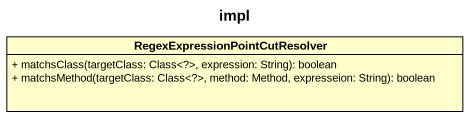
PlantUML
@startuml
title impl
hide circle
hide empty members
skinparam classAttributeIconSize 0
class "RegexExpressionPointCutResolver" as RegexExpressionPointCutResol {
  + matchsClass(targetClass: Class<?>, expression: String): boolean
  + matchsMethod(targetClass: Class<?>, method: Method, expresseion: String): boolean
}
@enduml
